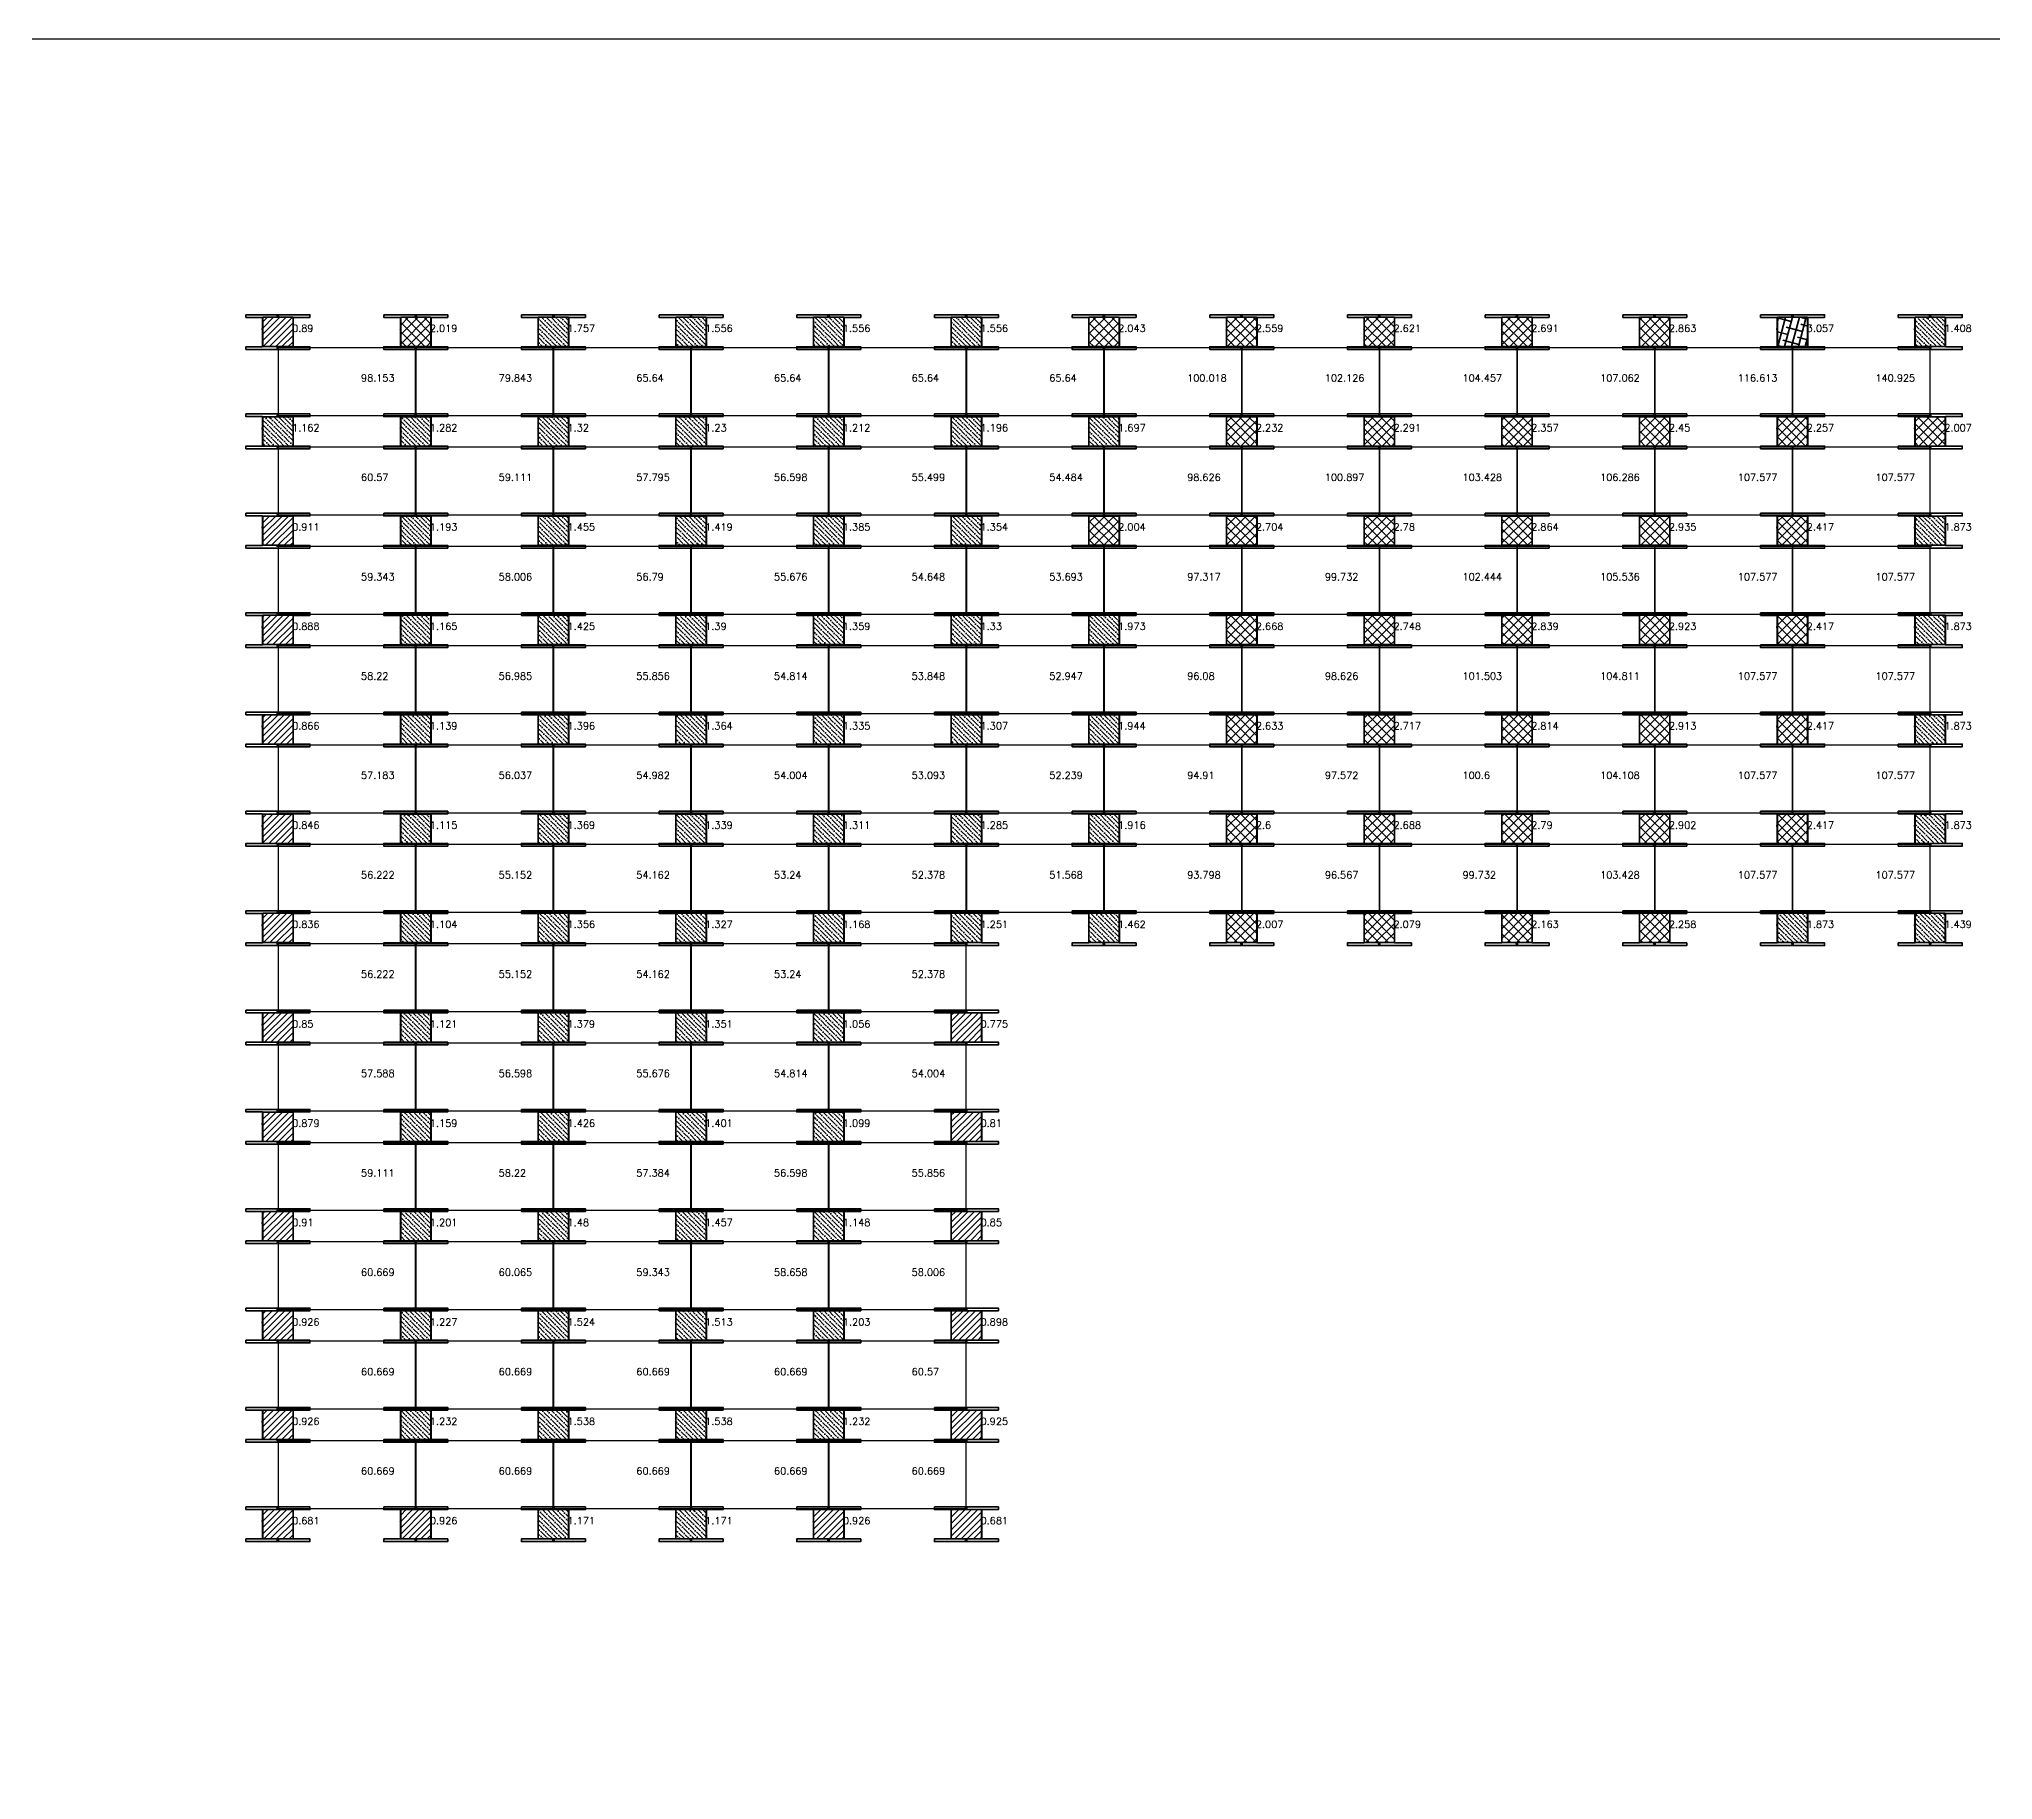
# Model space of a CAD drawing. Header units: inches. Extents: x 4487 to 8387, y 819 to 2897.
# Drawn here: x 6221 to 7321, y 1799 to 2779 of the extents above; entities that cross this region are included whole.
import ezdxf

# ---------------------------------------------------------------- set-up
doc = ezdxf.new("R2010")
doc.units = ezdxf.units.IN
doc.header["$LTSCALE"] = 50
doc.header["$MEASUREMENT"] = 0
for name, color, linetype, lineweight in [('E-PANELS', 140, 'Continuous', 30), ('E3-ECOFEET', 254, 'Continuous', 35), ('HATCH 1', 5, 'Continuous', 35), ('HATCH 2', 140, 'Continuous', 35), ('HATCH 3', 30, 'Continuous', 35), ('HATCH 4', 200, 'Continuous', 35)]:
    doc.layers.add(name, color=color, linetype=linetype, lineweight=lineweight)
doc.layers.add('EF3 TEXT', color=7, linetype='Continuous', plot=False)
doc.layers.add('IFI PERIMETER', color=231, linetype='FENCE')
doc.styles.add('mytext', font='romans.shx')
doc.styles.get("Standard").update_dxf_attribs({"font": 'arial.ttf'})
doc.linetypes.add('FENCE', pattern='A,0.5,-0.1,["X",Standard,S=0.1,R=0,X=-0.035,Y=-0.05],-0.1', length=0.7)

# ---------------------------------------------------------------- blocks, each defined once
blk = doc.blocks.new('EF3_HATCH_3')
at = {"layer": 'HATCH 3'}
h = blk.add_hatch(dxfattribs=at)
h.set_pattern_fill('ANSI37', color=256, scale=30)
h.set_pattern_definition([(45, (-119.168, -90.9187), (-2.65165, 2.65165), []), (135, (-119.168, -90.9187), (-2.65165, -2.65165), [])])
h.paths.add_polyline_path([(-8.5, -8.25), (8.5, -8.25), (8.5, 8.25), (-8.5, 8.25)])
blk.add_lwpolyline([(-8.5, -8.25), (8.5, -8.25), (8.5, 8.25), (-8.5, 8.25)], close=True, dxfattribs=at)
blk = doc.blocks.new('EF3_HATCH_1')
at = {"layer": 'HATCH 1'}
h = blk.add_hatch(dxfattribs=at)
h.set_pattern_fill('ANSI31', color=256, scale=20)
h.set_pattern_definition([(45, (-119.168, -90.9187), (-1.767767, 1.767767), [])])
h.paths.add_polyline_path([(-8.5, -8.25), (8.5, -8.25), (8.5, 8.25), (-8.5, 8.25)])
blk.add_lwpolyline([(-8.5, -8.25), (8.5, -8.25), (8.5, 8.25), (-8.5, 8.25)], close=True, dxfattribs=at)
blk = doc.blocks.new('EF3_HATCH_2')
at = {"layer": 'HATCH 2'}
h = blk.add_hatch(dxfattribs=at)
h.set_pattern_fill('ANSI36', color=256, scale=15, angle=90)
h.set_pattern_definition([(135, (-119.168, -90.9187), (-3.64602, 0.994369), [4.6875, -0.9375, 0, -0.9375])])
h.paths.add_polyline_path([(-8.5, -8.25), (8.5, -8.25), (8.5, 8.25), (-8.5, 8.25)])
blk.add_lwpolyline([(-8.5, -8.25), (8.5, -8.25), (8.5, 8.25), (-8.5, 8.25)], close=True, dxfattribs=at)
blk = doc.blocks.new('EF3_HATCH_4')
at = {"layer": 'HATCH 4'}
h = blk.add_hatch(dxfattribs=at)
h.set_pattern_fill('ANSI38', color=256, scale=30, angle=30)
h.set_pattern_definition([(75, (-119.168, -90.9187), (-3.62222, 0.97057), []), (165, (-119.168, -90.9187), (-8.215015, -1.68108), [9.375, -5.625])])
h.paths.add_polyline_path([(-8.5, -8.25), (8.5, -8.25), (8.5, 8.25), (-8.5, 8.25)])
blk.add_lwpolyline([(-8.5, -8.25), (8.5, -8.25), (8.5, 8.25), (-8.5, 8.25)], close=True, dxfattribs=at)
blk = doc.blocks.new('*U1')
at = {"layer": 'E3-ECOFEET', "color": 5}
for points in [[(0, 0), (0, -1.5), (9.4, -1.5), (9.4, -18.1), (0, -18.1), (0, -19.6), (36, -19.6), (36, -18.1), (26.6, -18.1), (26.6, -1.5), (36, -1.5), (36, 0), (0, 0)], [(8.8, -8.1), (8.9, -8.1)]]:
    blk.add_lwpolyline(points, dxfattribs=at)
at = {"layer": 'E3-ECOFEET'}
for points in [[(17.2, -1), (17.7, -1), (17.7, -0.5)], [(18.2, -0.5), (18.2, -1), (18.7, -1)], [(17.2, -18.5), (17.7, -18.5), (17.7, -19)], [(18.2, -19), (18.2, -18.5), (18.7, -18.5)]]:
    blk.add_lwpolyline(points, dxfattribs=at)
blk = doc.blocks.new('JA 320W 10DEG')
at = {"layer": 'E-PANELS'}
blk.add_lwpolyline([(0, 0), (77.01, 0), (77.01, -38.44), (0, -38.44)], close=True, dxfattribs=at)

msp = doc.modelspace()

# ---------------------------------------------------------------- linework, layer by layer
at = {"layer": 'IFI PERIMETER'}
msp.add_lwpolyline([(8387.3, 2779.4), (4487.1, 2779.4), (4487.1, 819.1), (8387.3, 819.1)], close=True, dxfattribs=at)

# ---------------------------------------------------------------- block references
at = {"layer": 'E-PANELS'}
for p in [(6355.5, 2605.7), (6433, 2605.7), (6510.5, 2605.7), (6588, 2605.7), (6665.5, 2605.7), (6743, 2605.7), (6820.6, 2605.7), (6898.1, 2605.7), (6975.6, 2605.7), (7053.1, 2605.7), (7130.6, 2605.7), (7208.1, 2605.7), (6355.5, 2549.8), (6433, 2549.8), (6510.5, 2549.8), (6588, 2549.8), (6665.5, 2549.8), (6743, 2549.8), (6820.6, 2549.8), (6898.1, 2549.8), (6975.6, 2549.8), (7053.1, 2549.8), (7130.6, 2549.8), (7208.1, 2549.8), (6355.5, 2493.8), (6433, 2493.8), (6510.5, 2493.8), (6588, 2493.8), (6665.5, 2493.8), (6743, 2493.8), (6820.6, 2493.8), (6898.1, 2493.8), (6975.6, 2493.8), (7053.1, 2493.8), (7130.6, 2493.8), (7208.1, 2493.8), (6355.5, 2437.9), (6433, 2437.9), (6510.5, 2437.9), (6588, 2437.9), (6665.5, 2437.9), (6743, 2437.9), (6820.6, 2437.9), (6898.1, 2437.9), (6975.6, 2437.9), (7053.1, 2437.9), (7130.6, 2437.9), (7208.1, 2437.9), (6355.5, 2382), (6433, 2382), (6510.5, 2382), (6588, 2382), (6665.5, 2382), (6743, 2382), (6820.6, 2382), (6898.1, 2382), (6975.6, 2382), (7053.1, 2382), (7130.6, 2382), (7208.1, 2382), (6355.5, 2326), (6433, 2326), (6510.5, 2326), (6588, 2326), (6665.5, 2326), (6743, 2326), (6820.6, 2326), (6898.1, 2326), (6975.6, 2326), (7053.1, 2326), (7130.6, 2326), (7208.1, 2326), (6355.5, 2270.1), (6433, 2270.1), (6510.5, 2270.1), (6588, 2270.1), (6665.5, 2270.1), (6355.5, 2214.2), (6433, 2214.2), (6510.5, 2214.2), (6588, 2214.2), (6665.5, 2214.2), (6355.5, 2158.2), (6433, 2158.2), (6510.5, 2158.2), (6588, 2158.2), (6665.5, 2158.2), (6355.5, 2102.3), (6433, 2102.3), (6510.5, 2102.3), (6588, 2102.3), (6665.5, 2102.3), (6355.5, 2046.4), (6433, 2046.4), (6510.5, 2046.4), (6588, 2046.4), (6665.5, 2046.4), (6355.5, 1990.4), (6433, 1990.4), (6510.5, 1990.4), (6588, 1990.4), (6665.5, 1990.4)]:
    msp.add_blockref('JA 320W 10DEG', p, dxfattribs=at)
at = {"layer": 'E3-ECOFEET'}
for p in [(6337.2, 2624.2), (6414.8, 2624.2), (6492.3, 2624.2), (6569.8, 2624.2), (6647.3, 2624.2), (6724.8, 2624.2), (6802.3, 2624.2), (6879.8, 2624.2), (6957.3, 2624.2), (7034.8, 2624.2), (7112.3, 2624.2), (7189.9, 2624.2), (7267.4, 2624.2), (6337.2, 2568.3), (6414.8, 2568.3), (6492.3, 2568.3), (6569.8, 2568.3), (6647.3, 2568.3), (6724.8, 2568.3), (6802.3, 2568.3), (6879.8, 2568.3), (6957.3, 2568.3), (7034.8, 2568.3), (7112.3, 2568.3), (7189.9, 2568.3), (7267.4, 2568.3), (6337.2, 2512.4), (6414.8, 2512.4), (6492.3, 2512.4), (6569.8, 2512.4), (6647.3, 2512.4), (6724.8, 2512.4), (6802.3, 2512.4), (6879.8, 2512.4), (6957.3, 2512.4), (7034.8, 2512.4), (7112.3, 2512.4), (7189.9, 2512.4), (7267.4, 2512.4), (6337.2, 2456.4), (6414.8, 2456.4), (6492.3, 2456.4), (6569.8, 2456.4), (6647.3, 2456.4), (6724.8, 2456.4), (6802.3, 2456.4), (6879.8, 2456.4), (6957.3, 2456.4), (7034.8, 2456.4), (7112.3, 2456.4), (7189.9, 2456.4), (7267.4, 2456.4), (6337.2, 2400.5), (6414.8, 2400.5), (6492.3, 2400.5), (6569.8, 2400.5), (6647.3, 2400.5), (6724.8, 2400.5), (6802.3, 2400.5), (6879.8, 2400.5), (6957.3, 2400.5), (7034.8, 2400.5), (7112.3, 2400.5), (7189.9, 2400.5), (7267.4, 2400.5), (6337.2, 2344.6), (6414.8, 2344.6), (6492.3, 2344.6), (6569.8, 2344.6), (6647.3, 2344.6), (6724.8, 2344.6), (6802.3, 2344.6), (6879.8, 2344.6), (6957.3, 2344.6), (7034.8, 2344.6), (7112.3, 2344.6), (7189.9, 2344.6), (7267.4, 2344.6), (6337.2, 2288.6), (6414.8, 2288.6), (6492.3, 2288.6), (6569.8, 2288.6), (6647.3, 2288.6), (6724.8, 2288.6), (6802.3, 2288.6), (6879.8, 2288.6), (6957.3, 2288.6), (7034.8, 2288.6), (7112.3, 2288.6), (7189.9, 2288.6), (7267.4, 2288.6), (6337.2, 2232.7), (6414.8, 2232.7), (6492.3, 2232.7), (6569.8, 2232.7), (6647.3, 2232.7), (6724.8, 2232.7), (6337.2, 2176.8), (6414.8, 2176.8), (6492.3, 2176.8), (6569.8, 2176.8), (6647.3, 2176.8), (6724.8, 2176.8), (6337.2, 2120.8), (6414.8, 2120.8), (6492.3, 2120.8), (6569.8, 2120.8), (6647.3, 2120.8), (6724.8, 2120.8), (6337.2, 2064.9), (6414.8, 2064.9), (6492.3, 2064.9), (6569.8, 2064.9), (6647.3, 2064.9), (6724.8, 2064.9), (6337.2, 2009), (6414.8, 2009), (6492.3, 2009), (6569.8, 2009), (6647.3, 2009), (6724.8, 2009), (6337.2, 1953), (6414.8, 1953), (6492.3, 1953), (6569.8, 1953), (6647.3, 1953), (6724.8, 1953)]:
    msp.add_blockref('*U1', p, dxfattribs=at)
at = {"layer": 'HATCH 1'}
for p in [(6355.2, 2614.5), (6355.2, 2502.6), (6355.2, 2446.7), (6355.2, 2390.7), (6355.2, 2334.8), (6355.2, 2278.9), (6355.2, 2222.9), (6742.8, 2222.9), (6355.2, 2167), (6742.8, 2167), (6355.2, 2111.1), (6742.8, 2111.1), (6355.2, 2055.1), (6742.8, 2055.1), (6355.2, 1999.2), (6742.8, 1999.2), (6355.2, 1943.2), (6432.8, 1943.2), (6665.3, 1943.2), (6742.8, 1943.2)]:
    msp.add_blockref('EF3_HATCH_1', p, dxfattribs=at)
at = {"layer": 'HATCH 2'}
for p in [(6510.3, 2614.5), (6587.8, 2614.5), (6665.3, 2614.5), (6742.8, 2614.5), (7285.4, 2614.5), (6355.2, 2558.5), (6432.8, 2558.5), (6510.3, 2558.5), (6587.8, 2558.5), (6665.3, 2558.5), (6742.8, 2558.5), (6820.3, 2558.5), (6432.8, 2502.6), (6510.3, 2502.6), (6587.8, 2502.6), (6665.3, 2502.6), (6742.8, 2502.6), (7285.4, 2502.6), (6432.8, 2446.7), (6510.3, 2446.7), (6587.8, 2446.7), (6665.3, 2446.7), (6742.8, 2446.7), (6820.3, 2446.7), (7285.4, 2446.7), (6432.8, 2390.7), (6510.3, 2390.7), (6587.8, 2390.7), (6665.3, 2390.7), (6742.8, 2390.7), (6820.3, 2390.7), (7285.4, 2390.7), (6432.8, 2334.8), (6510.3, 2334.8), (6587.8, 2334.8), (6665.3, 2334.8), (6742.8, 2334.8), (6820.3, 2334.8), (7285.4, 2334.8), (6432.8, 2278.9), (6510.3, 2278.9), (6587.8, 2278.9), (6665.3, 2278.9), (6742.8, 2278.9), (6820.3, 2278.9), (7207.9, 2278.9), (7285.4, 2278.9), (6432.8, 2222.9), (6510.3, 2222.9), (6587.8, 2222.9), (6665.3, 2222.9), (6432.8, 2167), (6510.3, 2167), (6587.8, 2167), (6665.3, 2167), (6432.8, 2111.1), (6510.3, 2111.1), (6587.8, 2111.1), (6665.3, 2111.1), (6432.8, 2055.1), (6510.3, 2055.1), (6587.8, 2055.1), (6665.3, 2055.1), (6432.8, 1999.2), (6510.3, 1999.2), (6587.8, 1999.2), (6665.3, 1999.2), (6510.3, 1943.2), (6587.8, 1943.2)]:
    msp.add_blockref('EF3_HATCH_2', p, dxfattribs=at)
at = {"layer": 'HATCH 3'}
for p in [(6432.8, 2614.5), (6820.3, 2614.5), (6897.8, 2614.5), (6975.3, 2614.5), (7052.8, 2614.5), (7130.3, 2614.5), (6897.8, 2558.5), (6975.3, 2558.5), (7052.8, 2558.5), (7130.3, 2558.5), (7207.9, 2558.5), (7285.4, 2558.5), (6820.3, 2502.6), (6897.8, 2502.6), (6975.3, 2502.6), (7052.8, 2502.6), (7130.3, 2502.6), (7207.9, 2502.6), (6897.8, 2446.7), (6975.3, 2446.7), (7052.8, 2446.7), (7130.3, 2446.7), (7207.9, 2446.7), (6897.8, 2390.7), (6975.3, 2390.7), (7052.8, 2390.7), (7130.3, 2390.7), (7207.9, 2390.7), (6897.8, 2334.8), (6975.3, 2334.8), (7052.8, 2334.8), (7130.3, 2334.8), (7207.9, 2334.8), (6897.8, 2278.9), (6975.3, 2278.9), (7052.8, 2278.9), (7130.3, 2278.9)]:
    msp.add_blockref('EF3_HATCH_3', p, dxfattribs=at)
at = {"layer": 'HATCH 4'}
msp.add_blockref('EF3_HATCH_4', (7207.9, 2614.5), dxfattribs=at)

# ---------------------------------------------------------------- texts
at = {"layer": 'EF3 TEXT', "style": 'mytext'}
for s, p in [('0.89', (6363.2, 2614.5)), ('2.019', (6440.8, 2614.5)), ('1.757', (6518.3, 2614.5)), ('1.556', (6595.8, 2614.5)), ('1.556', (6673.3, 2614.5)), ('1.556', (6750.8, 2614.5)), ('2.043', (6828.3, 2614.5)), ('2.559', (6905.8, 2614.5)), ('2.621', (6983.3, 2614.5)), ('2.691', (7060.8, 2614.5)), ('2.863', (7138.3, 2614.5)), ('3.057', (7215.9, 2614.5)), ('1.408', (7293.4, 2614.5)), ('98.153', (6402, 2586.5)), ('79.843', (6479.5, 2586.5)), ('65.64', (6557, 2586.5)), ('65.64', (6634.5, 2586.5)), ('65.64', (6712, 2586.5)), ('65.64', (6789.5, 2586.5)), ('100.018', (6867.1, 2586.5)), ('102.126', (6944.6, 2586.5)), ('104.457', (7022.1, 2586.5)), ('107.062', (7099.6, 2586.5)), ('116.613', (7177.1, 2586.5)), ('140.925', (7254.6, 2586.5)), ('1.162', (6363.2, 2558.5)), ('1.282', (6440.8, 2558.5)), ('1.32', (6518.3, 2558.5)), ('1.23', (6595.8, 2558.5)), ('1.212', (6673.3, 2558.5)), ('1.196', (6750.8, 2558.5)), ('1.697', (6828.3, 2558.5)), ('2.232', (6905.8, 2558.5)), ('2.291', (6983.3, 2558.5)), ('2.357', (7060.8, 2558.5)), ('2.45', (7138.3, 2558.5)), ('2.257', (7215.9, 2558.5)), ('2.007', (7293.4, 2558.5)), ('60.57', (6402, 2530.6)), ('59.111', (6479.5, 2530.6)), ('57.795', (6557, 2530.6)), ('56.598', (6634.5, 2530.6)), ('55.499', (6712, 2530.6)), ('54.484', (6789.5, 2530.6)), ('98.626', (6867.1, 2530.6)), ('100.897', (6944.6, 2530.6)), ('103.428', (7022.1, 2530.6)), ('106.286', (7099.6, 2530.6)), ('107.577', (7177.1, 2530.6)), ('107.577', (7254.6, 2530.6)), ('0.911', (6363.2, 2502.6)), ('1.193', (6440.8, 2502.6)), ('1.455', (6518.3, 2502.6)), ('1.419', (6595.8, 2502.6)), ('1.385', (6673.3, 2502.6)), ('1.354', (6750.8, 2502.6)), ('2.004', (6828.3, 2502.6)), ('2.704', (6905.8, 2502.6)), ('2.78', (6983.3, 2502.6)), ('2.864', (7060.8, 2502.6)), ('2.935', (7138.3, 2502.6)), ('2.417', (7215.9, 2502.6)), ('1.873', (7293.4, 2502.6)), ('59.343', (6402, 2474.6)), ('58.006', (6479.5, 2474.6)), ('56.79', (6557, 2474.6)), ('55.676', (6634.5, 2474.6)), ('54.648', (6712, 2474.6)), ('53.693', (6789.5, 2474.6)), ('97.317', (6867.1, 2474.6)), ('99.732', (6944.6, 2474.6)), ('102.444', (7022.1, 2474.6)), ('105.536', (7099.6, 2474.6)), ('107.577', (7177.1, 2474.6)), ('107.577', (7254.6, 2474.6)), ('0.888', (6363.2, 2446.7)), ('1.165', (6440.8, 2446.7)), ('1.425', (6518.3, 2446.7)), ('1.39', (6595.8, 2446.7)), ('1.359', (6673.3, 2446.7)), ('1.33', (6750.8, 2446.7)), ('1.973', (6828.3, 2446.7)), ('2.668', (6905.8, 2446.7)), ('2.748', (6983.3, 2446.7)), ('2.839', (7060.8, 2446.7)), ('2.923', (7138.3, 2446.7)), ('2.417', (7215.9, 2446.7)), ('1.873', (7293.4, 2446.7)), ('58.22', (6402, 2418.7)), ('56.985', (6479.5, 2418.7)), ('55.856', (6557, 2418.7)), ('54.814', (6634.5, 2418.7)), ('53.848', (6712, 2418.7)), ('52.947', (6789.5, 2418.7)), ('96.08', (6867.1, 2418.7)), ('98.626', (6944.6, 2418.7)), ('101.503', (7022.1, 2418.7)), ('104.811', (7099.6, 2418.7)), ('107.577', (7177.1, 2418.7)), ('107.577', (7254.6, 2418.7)), ('0.866', (6363.2, 2390.7)), ('1.139', (6440.8, 2390.7)), ('1.396', (6518.3, 2390.7)), ('1.364', (6595.8, 2390.7)), ('1.335', (6673.3, 2390.7)), ('1.307', (6750.8, 2390.7)), ('1.944', (6828.3, 2390.7)), ('2.633', (6905.8, 2390.7)), ('2.717', (6983.3, 2390.7)), ('2.814', (7060.8, 2390.7)), ('2.913', (7138.3, 2390.7)), ('2.417', (7215.9, 2390.7)), ('1.873', (7293.4, 2390.7)), ('57.183', (6402, 2362.8)), ('56.037', (6479.5, 2362.8)), ('54.982', (6557, 2362.8)), ('54.004', (6634.5, 2362.8)), ('53.093', (6712, 2362.8)), ('52.239', (6789.5, 2362.8)), ('94.91', (6867.1, 2362.8)), ('97.572', (6944.6, 2362.8)), ('100.6', (7022.1, 2362.8)), ('104.108', (7099.6, 2362.8)), ('107.577', (7177.1, 2362.8)), ('107.577', (7254.6, 2362.8)), ('0.846', (6363.2, 2334.8)), ('1.115', (6440.8, 2334.8)), ('1.369', (6518.3, 2334.8)), ('1.339', (6595.8, 2334.8)), ('1.311', (6673.3, 2334.8)), ('1.285', (6750.8, 2334.8)), ('1.916', (6828.3, 2334.8)), ('2.6', (6905.8, 2334.8)), ('2.688', (6983.3, 2334.8)), ('2.79', (7060.8, 2334.8)), ('2.902', (7138.3, 2334.8)), ('2.417', (7215.9, 2334.8)), ('1.873', (7293.4, 2334.8)), ('56.222', (6402, 2306.8)), ('55.152', (6479.5, 2306.8)), ('54.162', (6557, 2306.8)), ('53.24', (6634.5, 2306.8)), ('52.378', (6712, 2306.8)), ('51.568', (6789.5, 2306.8)), ('93.798', (6867.1, 2306.8)), ('96.567', (6944.6, 2306.8)), ('99.732', (7022.1, 2306.8)), ('103.428', (7099.6, 2306.8)), ('107.577', (7177.1, 2306.8)), ('107.577', (7254.6, 2306.8)), ('0.836', (6363.2, 2278.9)), ('1.104', (6440.8, 2278.9)), ('1.356', (6518.3, 2278.9)), ('1.327', (6595.8, 2278.9)), ('1.168', (6673.3, 2278.9)), ('1.251', (6750.8, 2278.9)), ('1.462', (6828.3, 2278.9)), ('2.007', (6905.8, 2278.9)), ('2.079', (6983.3, 2278.9)), ('2.163', (7060.8, 2278.9)), ('2.258', (7138.3, 2278.9)), ('1.873', (7215.9, 2278.9)), ('1.439', (7293.4, 2278.9)), ('56.222', (6402, 2250.9)), ('55.152', (6479.5, 2250.9)), ('54.162', (6557, 2250.9)), ('53.24', (6634.5, 2250.9)), ('52.378', (6712, 2250.9)), ('0.85', (6363.2, 2222.9)), ('1.121', (6440.8, 2222.9)), ('1.379', (6518.3, 2222.9)), ('1.351', (6595.8, 2222.9)), ('1.056', (6673.3, 2222.9)), ('0.775', (6750.8, 2222.9)), ('57.588', (6402, 2195)), ('56.598', (6479.5, 2195)), ('55.676', (6557, 2195)), ('54.814', (6634.5, 2195)), ('54.004', (6712, 2195)), ('0.879', (6363.2, 2167)), ('1.159', (6440.8, 2167)), ('1.426', (6518.3, 2167)), ('1.401', (6595.8, 2167)), ('1.099', (6673.3, 2167)), ('0.81', (6750.8, 2167)), ('59.111', (6402, 2139)), ('58.22', (6479.5, 2139)), ('57.384', (6557, 2139)), ('56.598', (6634.5, 2139)), ('55.856', (6712, 2139)), ('0.91', (6363.2, 2111.1)), ('1.201', (6440.8, 2111.1)), ('1.48', (6518.3, 2111.1)), ('1.457', (6595.8, 2111.1)), ('1.148', (6673.3, 2111.1)), ('0.85', (6750.8, 2111.1)), ('60.669', (6402, 2083.1)), ('60.065', (6479.5, 2083.1)), ('59.343', (6557, 2083.1)), ('58.658', (6634.5, 2083.1)), ('58.006', (6712, 2083.1)), ('0.926', (6363.2, 2055.1)), ('1.227', (6440.8, 2055.1)), ('1.524', (6518.3, 2055.1)), ('1.513', (6595.8, 2055.1)), ('1.203', (6673.3, 2055.1)), ('0.898', (6750.8, 2055.1)), ('60.669', (6402, 2027.1)), ('60.669', (6479.5, 2027.1)), ('60.669', (6557, 2027.1)), ('60.669', (6634.5, 2027.1)), ('60.57', (6712, 2027.1)), ('0.926', (6363.2, 1999.2)), ('1.232', (6440.8, 1999.2)), ('1.538', (6518.3, 1999.2)), ('1.538', (6595.8, 1999.2)), ('1.232', (6673.3, 1999.2)), ('0.925', (6750.8, 1999.2)), ('60.669', (6402, 1971.2)), ('60.669', (6479.5, 1971.2)), ('60.669', (6557, 1971.2)), ('60.669', (6634.5, 1971.2)), ('60.669', (6712, 1971.2)), ('0.681', (6363.2, 1943.2)), ('0.926', (6440.8, 1943.2)), ('1.171', (6518.3, 1943.2)), ('1.171', (6595.8, 1943.2)), ('0.926', (6673.3, 1943.2)), ('0.681', (6750.8, 1943.2))]:
    msp.add_text(s, height=4, dxfattribs=at).set_placement(p)

doc.saveas('drawing.dxf')
